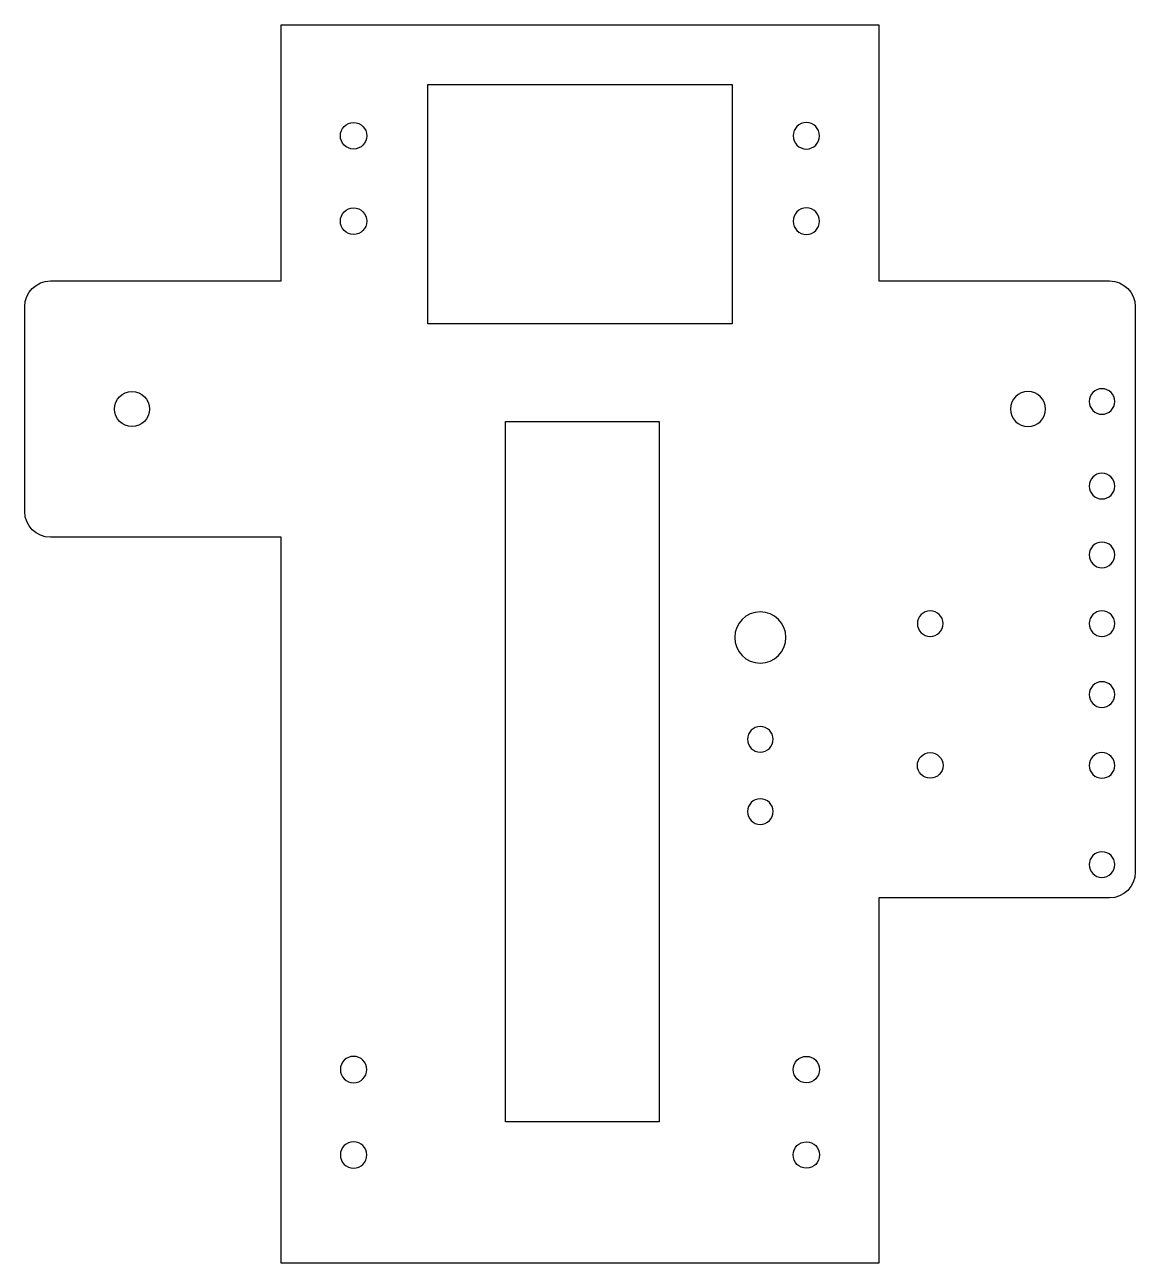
# Model space of a CAD drawing. Extents: x 396 to 526, y -41 to 104.
import ezdxf

# ---------------------------------------------------------------- set-up
doc = ezdxf.new("R2010")
doc.units = 0
doc.layers.add('TOOLHOLDER$ZAXISBACKPLANE$', color=18, linetype='CONTINUOUS')

msp = doc.modelspace()

# ---------------------------------------------------------------- linework, layer by layer
at = {"layer": 'TOOLHOLDER$ZAXISBACKPLANE$'}
for p, q in [((395.56, 46.86), (395.56, 70.86)), ((525.56, 70.86), (525.56, 4.63))]:
    msp.add_line(p, q, dxfattribs=at)
for points in [[(398.56, 73.86), (425.56, 73.86), (425.56, 103.86), (495.56, 103.86), (495.56, 73.86), (522.56, 73.86)], [(522.56, 1.63), (495.56, 1.63), (495.56, -41.14), (425.56, -41.14), (425.56, 43.86), (398.56, 43.86)]]:
    msp.add_lwpolyline(points, dxfattribs=at)
for points in [[(442.76, 96.86), (478.36, 96.86), (478.36, 68.86), (442.76, 68.86)], [(469.83, -24.58), (451.83, -24.58), (451.83, 57.42), (469.83, 57.42)]]:
    msp.add_lwpolyline(points, close=True, dxfattribs=at)
for centre, radius in [((434.06, 90.86), 1.55), ((434.06, 80.86), 1.55), ((408.11, 58.86), 2.05), ((501.56, 17.14), 1.5), ((487.06, -18.47), 1.55), ((487.06, -28.47), 1.55)]:
    msp.add_circle(centre, radius, dxfattribs=at)
at = {"layer": 'TOOLHOLDER$ZAXISBACKPLANE$', "extrusion": (0, 0, -1)}
for centre, radius in [((-487.06, 90.86), 1.55), ((-487.06, 80.86), 1.55), ((-521.67, 59.75), 1.5), ((-521.67, 49.84), 1.5), ((-521.67, 41.79), 1.5), ((-481.67, 32.12), 3), ((-501.56, 33.74), 1.5), ((-521.67, 33.74), 1.5), ((-521.67, 25.44), 1.5), ((-481.67, 20.2), 1.5), ((-521.67, 17.14), 1.5), ((-481.67, 11.74), 1.5), ((-521.67, 5.53), 1.5), ((-434.06, -18.47), 1.55), ((-434.06, -28.47), 1.55)]:
    msp.add_circle(centre, radius, dxfattribs=at)
at = {"layer": 'TOOLHOLDER$ZAXISBACKPLANE$', "extrusion": (-6.5586e-15, -9.4369e-16, -1)}
msp.add_circle((-513.01, 58.86), 2.05, dxfattribs=at)
at = {"layer": 'TOOLHOLDER$ZAXISBACKPLANE$', "extrusion": (-3.36645e-16, -4.40031e-15, -1)}
msp.add_arc((-398.56, 70.86), 3, 0, 90, dxfattribs=at)
at = {"layer": 'TOOLHOLDER$ZAXISBACKPLANE$', "extrusion": (3.36645e-16, -4.40031e-15, -1)}
msp.add_arc((-522.56, 70.86), 3, 90, 180, dxfattribs=at)
at = {"layer": 'TOOLHOLDER$ZAXISBACKPLANE$', "extrusion": (-2.29875e-15, -2.29875e-15, -1)}
msp.add_arc((-398.56, 46.86), 3, 270, 0, dxfattribs=at)
at = {"layer": 'TOOLHOLDER$ZAXISBACKPLANE$', "extrusion": (2.29875e-15, -2.29875e-15, -1)}
msp.add_arc((-522.56, 4.63), 3, 180, 270, dxfattribs=at)

doc.saveas('drawing.dxf')
